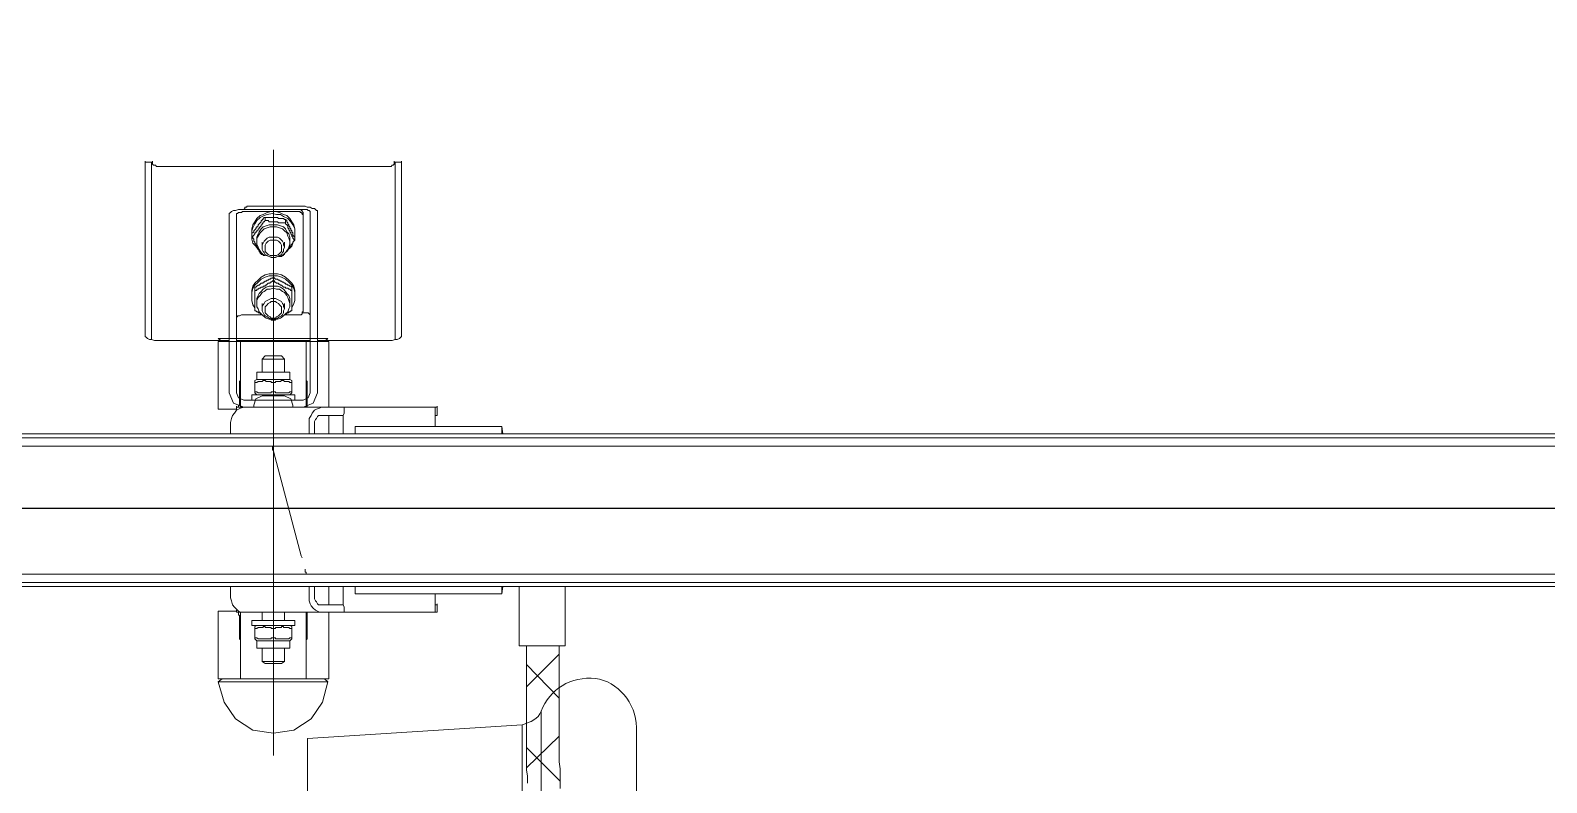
# Model space of a CAD drawing. Header units: millimetres. Extents: x 25083 to 52777, y 24772 to 45779.
# Drawn here: x 49109.8 to 49317, y 37020.1 to 37122.9 of the extents above; entities that cross this region are included whole.
import ezdxf

# ---------------------------------------------------------------- set-up
doc = ezdxf.new("R2010")
doc.units = ezdxf.units.MM
doc.layers.add('小车', color=7, linetype='Continuous')
doc.styles.get("Standard").update_dxf_attribs({"font": ''})
doc.styles.get('Standard').set_extended_font_data('SimSun')
doc.dimstyles.new('15', dxfattribs={"dimtxt": 15, "dimasz": 10, "dimexe": 2, "dimexo": 1, "dimgap": 1, "dimtad": 1, "dimdsep": 46, "dimtxsty": 'Standard', "dimcen": 2.5, "dimadec": 0, "dimazin": 0, "dimtfac": 1, "dimtmove": 2, "dimatfit": 3, "dimfxl": 1, "dimtolj": 1, "dimarcsym": 0})

# ---------------------------------------------------------------- blocks, each defined once
blk = doc.blocks.new('zw$D2F4')
at = {"color": 7, "lineweight": 5}
for points in [[(289.66, 871.58), (289.66, 1149.36)], [(257.72, 1145.64), (287.06, 1147.5)], [(287.06, 871.95), (287.06, 1147.5)], [(302.66, 1147.13), (302.66, 840.39)], [(257.72, 841.87), (257.72, 1145.64)]]:
    blk.add_lwpolyline(points, dxfattribs=at)
for points in [[(289.66, 1149.36), (290.77, 1152.33), (293.74, 1154.18), (297.09, 1153.81)], [(297.09, 1153.81), (300.06, 1153.44), (302.66, 1150.47), (302.66, 1147.13)], [(287.06, 1147.5), (288.17, 1147.87), (289.29, 1148.24), (289.66, 1149.36)]]:
    blk.add_open_spline(points, degree=3, dxfattribs=at)
blk = doc.blocks.new('*D473')
at = {"layer": 'DEFPOINTS', "color": 0}
for p in [(37237.63, 116743.92), (37258.49, 116743.92), (37258.49, 116721.13)]:
    blk.add_point(p, dxfattribs=at)
at = {"layer": '小车', "color": 0, "linetype": 'Continuous', "lineweight": -2}
for p, q in [((37237.63, 116742.92), (37237.63, 116719.13)), ((37258.49, 116742.92), (37258.49, 116719.13)), ((37227.63, 116721.13), (37217.63, 116721.13)), ((37237.63, 116721.13), (37258.49, 116721.13)), ((37268.49, 116721.13), (37278.49, 116721.13))]:
    blk.add_line(p, q, dxfattribs=at)
at = {"layer": '小车', "color": 0}
for points in [[(37227.63, 116722.8), (37227.63, 116719.46), (37237.63, 116721.13)], [(37268.49, 116722.8), (37268.49, 116719.46), (37258.49, 116721.13)]]:
    blk.add_solid(points, dxfattribs=at)
at = {"layer": '小车', "color": 0, "insert": (37288.04, 116721.13), "char_height": 15, "attachment_point": 5}
blk.add_mtext('\\A1;20.86', dxfattribs=at)
blk = doc.blocks.new('A$C1A4175F5')
at = {"layer": '小车', "color": 7, "lineweight": 0}
for points in [[(1269.95, 773.421), (1269.95, 232.516)], [(1270.51, 232.376), (1270.51, 773.561)], [(1290.248, 232.376), (1290.248, 773.561)], [(1290.808, 232.516), (1290.808, 773.421)], [(1271.63, 314.128), (1271.63, 691.809)], [(1289.128, 314.128), (1289.128, 691.809)], [(1271.63, 232.516), (1271.63, 314.128)], [(1289.128, 314.128), (1289.128, 227.897)], [(1252.312, 267.093), (1251.472, 267.093), (1250.492, 267.093), (1249.652, 267.093), (1248.672, 267.093), (1247.832, 267.093), (1246.852, 267.093), (1246.012, 267.093), (1245.032, 267.233), (1244.193, 267.233), (1243.353, 267.233), (1242.373, 267.233)], [(1261.831, 261.633), (1261.831, 267.932)], [(1261.831, 267.932), (1269.95, 267.932)], [(1261.831, 267.093), (1252.312, 267.093)], [(1252.312, 262.613), (1251.472, 262.613), (1250.492, 262.613), (1249.652, 262.613), (1248.672, 262.613), (1247.692, 262.613), (1246.852, 262.613), (1245.872, 262.613), (1244.892, 262.613), (1244.053, 262.753), (1243.073, 262.753)], [(1261.831, 262.613), (1252.312, 262.613)], [(1261.831, 261.633), (1269.95, 261.633)], [(1268.97, 259.253), (1269.95, 259.393)], [(1269.95, 259.253), (1268.97, 259.253)], [(1268.97, 239.235), (1268.97, 259.253)], [(1291.788, 259.253), (1290.808, 259.393)], [(1290.808, 259.253), (1291.788, 259.253)], [(1291.788, 239.235), (1291.788, 259.253)], [(1266.45, 250.434), (1266.45, 250.154)], [(1266.45, 250.434), (1266.59, 250.434)], [(1266.45, 250.434), (1267.43, 250.434)], [(1266.45, 250.154), (1266.59, 250.154), (1266.73, 250.154), (1267.01, 250.154), (1267.29, 250.154), (1267.57, 250.154), (1267.99, 250.154), (1268.41, 250.154), (1268.83, 250.154)], [(1266.45, 250.154), (1266.45, 237.696)], [(1267.43, 250.154), (1267.43, 250.434)], [(1267.43, 250.434), (1267.57, 250.434)], [(1267.43, 250.154), (1267.57, 250.154), (1267.85, 250.154), (1267.99, 250.154), (1268.27, 250.154), (1268.55, 250.154), (1268.83, 250.154)], [(1268.83, 250.154), (1268.97, 250.154)], [(1268.97, 250.154), (1268.83, 250.154)], [(1291.788, 250.154), (1291.928, 250.154)], [(1291.928, 250.154), (1291.788, 250.154)], [(1291.928, 250.154), (1292.348, 250.154), (1292.908, 250.154), (1293.328, 250.154), (1293.607, 250.154), (1294.027, 250.154), (1294.167, 250.154), (1294.307, 250.154), (1294.447, 250.154)], [(1291.928, 250.154), (1292.208, 250.154), (1292.488, 250.154), (1292.768, 250.154), (1292.908, 250.154), (1293.188, 250.154), (1293.328, 250.154)], [(1293.328, 250.154), (1293.328, 250.434)], [(1293.328, 250.434), (1293.468, 250.434)], [(1293.328, 250.434), (1294.447, 250.434)], [(1294.447, 250.434), (1294.587, 250.434)], [(1294.447, 250.434), (1294.447, 250.154)], [(1294.447, 250.434), (1294.587, 250.434)], [(1294.447, 250.434), (1294.447, 250.154)], [(1294.447, 237.696), (1294.447, 250.154)], [(1294.447, 250.154), (1294.447, 237.696)], [(1303.546, 243.575), (1303.546, 243.995), (1303.546, 244.275), (1303.686, 244.695), (1303.686, 244.975), (1303.826, 245.255), (1303.966, 245.395), (1304.106, 245.535), (1304.246, 245.535)], [(1303.686, 244.695), (1327.904, 244.695)], [(1304.246, 245.535), (1327.624, 245.535)], [(1327.344, 243.575), (1327.344, 243.715), (1327.344, 243.995), (1327.344, 244.135), (1327.484, 244.275), (1327.484, 244.415), (1327.624, 244.555)], [(1327.904, 245.535), (1327.624, 245.535)], [(1327.624, 244.555), (1327.904, 244.555)], [(1327.904, 244.555), (1327.904, 245.535)], [(1327.904, 245.535), (1328.044, 245.535)], [(1327.904, 244.555), (1328.044, 244.555)], [(1303.546, 234.056), (1303.546, 243.575)], [(1327.344, 212.498), (1327.344, 243.575)], [(1269.95, 239.235), (1268.97, 239.235)], [(1290.808, 239.235), (1291.788, 239.235)], [(1266.45, 237.696), (1266.59, 237.696), (1266.87, 237.696), (1267.15, 237.696), (1267.43, 237.556), (1267.99, 237.556), (1268.41, 237.556), (1268.83, 237.556)], [(1266.45, 237.696), (1266.45, 236.156)], [(1267.43, 236.156), (1267.43, 237.556)], [(1268.83, 237.556), (1269.95, 237.556)], [(1290.808, 237.556), (1291.928, 237.556)], [(1291.928, 237.556), (1292.348, 237.556), (1292.908, 237.556), (1293.328, 237.556), (1293.607, 237.696), (1294.027, 237.696), (1294.167, 237.696), (1294.307, 237.696), (1294.447, 237.696)], [(1293.328, 236.156), (1293.328, 237.556)], [(1294.447, 237.696), (1294.447, 236.156)], [(1294.447, 237.696), (1294.447, 236.156)], [(1256.931, 235.456), (1254.132, 234.756), (1251.892, 233.216), (1250.352, 230.836), (1249.932, 228.037), (1250.352, 225.237), (1251.892, 222.857), (1254.132, 221.317), (1256.931, 220.477)], [(1256.931, 220.477), (1256.931, 235.456)], [(1257.351, 235.036), (1256.931, 235.456)], [(1257.351, 235.596), (1266.45, 235.596)], [(1257.351, 234.056), (1257.351, 235.596)], [(1266.45, 236.156), (1266.45, 234.616)], [(1266.45, 234.616), (1266.45, 234.336), (1266.59, 234.056), (1266.73, 233.776), (1267.01, 233.496), (1267.29, 233.216), (1267.57, 233.076), (1267.99, 232.936), (1268.41, 232.936), (1268.83, 232.936)], [(1266.45, 234.616), (1266.45, 223.977)], [(1267.43, 234.616), (1267.43, 236.156)], [(1267.43, 235.596), (1269.95, 235.596)], [(1267.43, 234.616), (1267.43, 234.476), (1267.43, 234.196), (1267.57, 234.056), (1267.85, 233.916), (1267.99, 233.776), (1268.27, 233.636), (1268.55, 233.636), (1268.83, 233.636)], [(1290.808, 235.596), (1293.328, 235.596)], [(1291.928, 232.936), (1292.348, 232.936), (1292.908, 232.936), (1293.328, 233.216), (1293.607, 233.356), (1294.027, 233.636), (1294.167, 233.916), (1294.307, 234.336), (1294.447, 234.616)], [(1291.928, 233.636), (1292.208, 233.636), (1292.488, 233.636), (1292.768, 233.776), (1292.908, 233.916), (1293.188, 234.056), (1293.328, 234.196), (1293.328, 234.476), (1293.328, 234.616)], [(1293.328, 234.616), (1293.328, 236.156)], [(1294.447, 236.156), (1294.447, 234.616)], [(1294.447, 236.156), (1294.447, 234.616)], [(1294.447, 235.596), (1303.406, 235.596)], [(1303.406, 235.596), (1294.447, 235.596)], [(1294.447, 223.977), (1294.447, 234.616)], [(1294.447, 234.616), (1294.447, 223.977)], [(1303.406, 235.596), (1303.406, 234.056)], [(1303.406, 234.056), (1303.406, 235.596)], [(1303.406, 235.036), (1303.826, 235.456)], [(1303.826, 235.456), (1303.826, 220.477)], [(1257.351, 234.056), (1257.351, 232.516)], [(1257.351, 232.516), (1266.45, 232.516)], [(1257.351, 223.557), (1257.351, 232.516)], [(1265.19, 232.656), (1265.05, 232.656), (1264.91, 232.656), (1264.77, 232.656), (1264.63, 232.656), (1264.49, 232.656), (1264.211, 232.656), (1264.071, 232.656), (1263.931, 232.656), (1263.791, 232.656), (1263.651, 232.656), (1263.511, 232.656), (1263.231, 232.656), (1263.091, 232.656), (1262.951, 232.656), (1262.811, 232.656), (1262.671, 232.516), (1262.531, 232.516), (1262.391, 232.516), (1262.251, 232.516), (1262.111, 232.516), (1261.971, 232.516), (1261.831, 232.516), (1261.691, 232.516)], [(1265.19, 232.656), (1266.45, 232.656)], [(1269.95, 233.636), (1268.83, 233.636)], [(1269.95, 232.936), (1268.83, 232.936)], [(1269.95, 232.516), (1269.95, 110.169)], [(1270.51, 108.209), (1270.51, 232.376)], [(1272.33, 232.376), (1272.19, 232.376), (1272.05, 232.376), (1271.91, 232.376), (1271.91, 232.516), (1271.77, 232.516), (1271.63, 232.516)], [(1271.63, 232.516), (1271.63, 107.649)], [(1290.248, 108.209), (1290.248, 232.376)], [(1291.928, 233.636), (1290.808, 233.636)], [(1291.928, 232.936), (1290.808, 232.936)], [(1290.808, 110.169), (1290.808, 232.516)], [(1296.407, 234.056), (1295.007, 233.496), (1294.447, 232.096)], [(1294.447, 232.656), (1295.567, 232.656)], [(1294.447, 232.656), (1294.587, 232.656)], [(1294.447, 232.516), (1303.406, 232.516)], [(1294.447, 232.516), (1294.587, 232.516)], [(1296.407, 233.076), (1295.707, 232.796), (1295.427, 232.096)], [(1295.427, 232.096), (1295.427, 223.977)], [(1297.667, 232.656), (1297.527, 232.656), (1297.247, 232.656), (1297.107, 232.656), (1296.967, 232.656), (1296.827, 232.656), (1296.687, 232.656), (1296.547, 232.656), (1296.267, 232.656), (1296.127, 232.656), (1295.987, 232.656), (1295.847, 232.656), (1295.707, 232.656), (1295.567, 232.656)], [(1295.567, 232.656), (1295.847, 232.656), (1295.987, 232.656), (1296.127, 232.656), (1296.267, 232.656), (1296.407, 232.656), (1296.547, 232.656), (1296.687, 232.656), (1296.967, 232.656), (1297.107, 232.656), (1297.247, 232.656), (1297.387, 232.656), (1297.527, 232.656), (1297.667, 232.656), (1297.807, 232.656), (1297.947, 232.516), (1298.087, 232.516), (1298.227, 232.516), (1298.367, 232.516), (1298.507, 232.516), (1298.647, 232.516), (1298.787, 232.516)], [(1303.406, 232.516), (1295.567, 232.516)], [(1296.687, 234.056), (1296.407, 234.056)], [(1296.687, 233.076), (1296.407, 233.076)], [(1296.967, 234.056), (1296.687, 234.056)], [(1296.687, 233.076), (1296.967, 233.076)], [(1317.265, 234.056), (1296.967, 234.056)], [(1317.265, 233.076), (1296.967, 233.076)], [(1299.067, 232.516), (1298.927, 232.516), (1298.787, 232.516), (1298.647, 232.516), (1298.507, 232.516), (1298.367, 232.516), (1298.227, 232.516), (1298.087, 232.516), (1297.947, 232.656), (1297.807, 232.656), (1297.667, 232.656)], [(1298.787, 232.516), (1298.927, 232.516), (1299.067, 232.516)], [(1303.406, 232.516), (1303.406, 234.056)], [(1303.406, 233.076), (1303.406, 232.516)], [(1303.406, 232.516), (1303.406, 223.557)], [(1303.406, 223.557), (1303.406, 232.516)], [(1303.546, 222.997), (1303.546, 233.076)], [(1307.046, 233.076), (1307.186, 232.936), (1307.326, 232.796), (1307.326, 232.656), (1307.326, 232.516), (1307.326, 232.376), (1307.326, 232.236), (1307.326, 232.096)], [(1307.046, 231.536), (1307.046, 231.676), (1307.046, 231.816), (1307.186, 231.956), (1307.326, 231.956), (1307.466, 231.956), (1307.466, 232.096)], [(1307.326, 232.096), (1307.326, 231.956)], [(1307.466, 232.096), (1320.625, 232.096)], [(1320.205, 234.056), (1317.265, 234.056)], [(1317.265, 233.076), (1320.205, 233.076)], [(1321.185, 234.056), (1320.205, 234.056)], [(1321.185, 233.076), (1320.205, 233.076)], [(1320.625, 232.096), (1321.045, 232.096)], [(1320.625, 232.096), (1320.765, 232.096), (1320.765, 231.956), (1320.905, 231.956), (1321.045, 231.816), (1321.045, 231.676), (1321.185, 231.676), (1321.185, 231.536)], [(1321.045, 232.096), (1321.185, 231.956), (1321.325, 231.956), (1321.325, 231.816), (1321.465, 231.816), (1321.465, 231.676), (1321.465, 231.536)], [(1321.185, 234.056), (1321.325, 234.056), (1321.325, 233.916), (1321.465, 233.776), (1321.605, 233.636), (1321.605, 233.356), (1321.745, 233.076), (1321.745, 232.656), (1321.885, 232.376), (1321.885, 232.096)], [(1321.185, 233.076), (1321.325, 232.936), (1321.325, 232.796), (1321.465, 232.656), (1321.465, 232.516), (1321.465, 232.376), (1321.465, 232.236), (1321.465, 232.096)], [(1321.465, 232.096), (1321.465, 224.537)], [(1321.885, 232.096), (1321.885, 224.537)], [(1261.551, 230.276), (1261.551, 225.797)], [(1262.531, 230.276), (1261.551, 230.276)], [(1262.531, 230.276), (1262.811, 230.556)], [(1262.531, 230.276), (1262.531, 225.797)], [(1262.951, 228.037), (1262.951, 228.177), (1262.951, 228.317), (1262.811, 228.317), (1262.811, 228.457), (1262.811, 228.597), (1262.811, 228.737), (1262.811, 228.877), (1262.811, 229.016), (1262.811, 229.156), (1262.811, 229.296), (1262.811, 229.436), (1262.811, 229.576), (1262.811, 229.716), (1262.811, 229.856), (1262.811, 229.996), (1262.811, 230.136), (1262.951, 230.276), (1262.951, 230.416), (1262.951, 230.556)], [(1262.951, 230.556), (1262.811, 230.556)], [(1264.211, 230.556), (1262.951, 230.556)], [(1264.211, 230.556), (1264.211, 230.416), (1264.211, 230.276), (1264.35, 230.136), (1264.35, 229.996), (1264.35, 229.856), (1264.35, 229.716), (1264.35, 229.576), (1264.35, 229.436), (1264.49, 229.436), (1264.49, 229.296)], [(1264.49, 230.556), (1264.211, 230.556)], [(1264.63, 230.276), (1264.49, 230.556)], [(1264.63, 225.097), (1264.63, 230.976)], [(1264.63, 230.976), (1265.33, 230.976)], [(1265.33, 230.976), (1265.33, 225.097)], [(1274.149, 231.816), (1273.87, 231.956)], [(1274.149, 231.816), (1276.389, 231.256)], [(1276.389, 231.256), (1288.428, 228.037)], [(1294.727, 230.696), (1294.447, 230.696)], [(1295.987, 229.576), (1295.567, 230.416), (1294.727, 230.696)], [(1296.127, 230.976), (1295.427, 230.976)], [(1296.127, 225.097), (1296.127, 230.976)], [(1296.127, 230.276), (1296.407, 230.556)], [(1296.407, 230.556), (1296.547, 230.556)], [(1296.547, 230.556), (1296.547, 230.416), (1296.547, 230.276), (1296.407, 230.136), (1296.407, 229.996), (1296.407, 229.856), (1296.407, 229.716), (1296.407, 229.576), (1296.407, 229.436), (1296.407, 229.296), (1296.407, 229.156), (1296.407, 229.016), (1296.407, 228.877), (1296.407, 228.737), (1296.407, 228.597), (1296.407, 228.457), (1296.407, 228.317), (1296.547, 228.317), (1296.547, 228.177), (1296.547, 228.037)], [(1296.547, 230.556), (1297.807, 230.556)], [(1297.807, 230.556), (1298.087, 230.556)], [(1297.807, 228.037), (1297.807, 228.177), (1297.807, 228.317), (1297.947, 228.317), (1297.947, 228.457), (1297.947, 228.597), (1297.947, 228.737), (1297.947, 228.877), (1297.947, 229.016), (1298.087, 229.156), (1298.087, 229.296), (1298.087, 229.436), (1297.947, 229.576), (1297.947, 229.716), (1297.947, 229.856), (1297.947, 229.996), (1297.947, 230.136), (1297.807, 230.276), (1297.807, 230.416), (1297.807, 230.556)], [(1298.227, 230.276), (1298.087, 230.556)], [(1298.227, 230.276), (1299.207, 230.276)], [(1298.227, 230.276), (1298.227, 225.797)], [(1299.207, 230.276), (1299.207, 225.797)], [(1306.486, 228.177), (1306.486, 228.597), (1306.626, 229.016), (1306.906, 229.436), (1307.186, 229.716), (1307.466, 229.996), (1307.886, 230.136), (1308.166, 230.276), (1308.586, 230.276), (1309.006, 230.136), (1309.426, 229.996), (1309.706, 229.856), (1310.126, 229.576), (1310.266, 229.296), (1310.546, 228.877), (1310.546, 228.457), (1310.686, 228.037), (1310.546, 227.617), (1310.546, 227.197), (1310.266, 226.777), (1310.126, 226.497), (1309.706, 226.217), (1309.426, 225.937), (1309.006, 225.797), (1308.586, 225.797), (1308.166, 225.797), (1307.886, 225.937), (1307.466, 226.077), (1307.186, 226.357), (1306.906, 226.637), (1306.626, 227.057), (1306.486, 227.477), (1306.486, 227.897)], [(1307.046, 229.576), (1307.046, 231.536)], [(1307.186, 229.716), (1307.186, 229.856), (1307.326, 229.856), (1307.326, 229.996), (1307.326, 230.136), (1307.466, 230.136)], [(1307.466, 230.136), (1307.466, 230.276), (1307.606, 230.416), (1307.606, 230.556), (1307.746, 230.556)], [(1308.166, 230.556), (1307.746, 230.556)], [(1307.746, 230.556), (1307.886, 230.556), (1308.026, 230.556), (1308.166, 230.556), (1308.306, 230.556), (1308.446, 230.556), (1308.586, 230.556), (1308.726, 230.556), (1308.866, 230.556), (1309.006, 230.556), (1309.146, 230.556), (1309.286, 230.556), (1309.426, 230.556), (1309.566, 230.556), (1309.706, 230.556), (1309.846, 230.556), (1309.986, 230.556), (1310.126, 230.556), (1310.266, 230.556), (1310.406, 230.556)], [(1308.026, 230.556), (1308.586, 230.836), (1309.006, 230.976), (1309.566, 230.976), (1310.126, 230.976), (1310.686, 230.836), (1311.106, 230.556), (1311.526, 230.136), (1311.946, 229.716), (1312.226, 229.156), (1312.366, 228.597), (1312.366, 228.037), (1312.366, 227.477), (1312.226, 226.917), (1311.946, 226.357), (1311.526, 225.937), (1311.106, 225.517), (1310.686, 225.237), (1310.126, 225.097), (1309.566, 225.097), (1309.006, 225.097), (1308.446, 225.237), (1308.026, 225.517)], [(1310.826, 230.556), (1310.686, 230.556), (1310.546, 230.556), (1310.406, 230.556), (1310.266, 230.556), (1310.126, 230.556), (1309.986, 230.556), (1309.846, 230.556), (1309.706, 230.556), (1309.566, 230.556), (1309.426, 230.556), (1309.286, 230.556), (1309.146, 230.556), (1309.006, 230.556), (1308.866, 230.556), (1308.726, 230.556), (1308.586, 230.556), (1308.446, 230.556), (1308.306, 230.556), (1308.166, 230.556)], [(1308.866, 230.276), (1308.586, 230.276)], [(1308.866, 230.276), (1309.286, 230.276), (1309.706, 230.136), (1309.986, 229.856), (1310.266, 229.716), (1310.546, 229.436), (1310.826, 229.016), (1310.966, 228.597), (1310.966, 228.177), (1310.966, 227.897), (1310.966, 227.477), (1310.826, 227.057), (1310.546, 226.637), (1310.266, 226.357), (1309.986, 226.077), (1309.706, 225.937), (1309.286, 225.797), (1308.866, 225.797)], [(1309.566, 230.976), (1309.846, 230.976)], [(1309.846, 230.976), (1310.406, 230.976), (1310.966, 230.836), (1311.386, 230.556), (1311.806, 230.136), (1312.226, 229.716), (1312.506, 229.156), (1312.646, 228.597), (1312.646, 228.037), (1312.646, 227.477), (1312.506, 226.917), (1312.226, 226.357), (1311.806, 225.937), (1311.386, 225.517), (1310.966, 225.237), (1310.406, 225.097), (1309.846, 225.097)], [(1310.826, 230.556), (1310.406, 230.556)], [(1310.406, 230.556), (1310.406, 230.416), (1310.546, 230.276), (1310.546, 230.136), (1310.686, 229.996), (1310.686, 229.856), (1310.686, 229.716), (1310.826, 229.716), (1310.826, 229.576), (1310.826, 229.436), (1310.966, 229.296), (1311.106, 229.156), (1311.106, 229.016), (1311.246, 228.877), (1311.246, 228.737), (1311.386, 228.737), (1311.386, 228.597), (1311.386, 228.457), (1311.526, 228.317), (1311.526, 228.177), (1311.666, 228.177), (1311.806, 228.037)], [(1312.226, 228.037), (1312.086, 228.177), (1311.946, 228.317), (1311.946, 228.457), (1311.946, 228.597), (1311.806, 228.737), (1311.806, 228.877), (1311.666, 229.016), (1311.666, 229.156), (1311.526, 229.296), (1311.526, 229.436), (1311.386, 229.576), (1311.386, 229.716), (1311.246, 229.716), (1311.246, 229.856), (1311.106, 229.996), (1311.106, 230.136), (1310.966, 230.276), (1310.966, 230.416), (1310.826, 230.556)], [(1314.885, 228.177), (1315.025, 228.597), (1315.165, 229.016), (1315.305, 229.436), (1315.585, 229.716), (1316.005, 229.996), (1316.285, 230.136), (1316.705, 230.276), (1317.125, 230.276), (1317.545, 230.136), (1317.825, 229.996), (1318.245, 229.856), (1318.525, 229.576), (1318.805, 229.296), (1318.945, 228.877), (1319.085, 228.457), (1319.085, 228.037), (1319.085, 227.617), (1318.945, 227.197), (1318.805, 226.777), (1318.525, 226.497), (1318.245, 226.217), (1317.825, 225.937), (1317.545, 225.797), (1317.125, 225.797), (1316.705, 225.797), (1316.285, 225.937), (1316.005, 226.077), (1315.585, 226.357), (1315.305, 226.637), (1315.165, 227.057), (1315.025, 227.477), (1314.885, 227.897)], [(1315.025, 229.156), (1315.165, 229.296), (1315.165, 229.436), (1315.305, 229.436), (1315.305, 229.576), (1315.445, 229.576), (1315.585, 229.716), (1315.725, 229.856), (1315.865, 229.996), (1316.005, 229.996), (1316.145, 230.136), (1316.285, 230.276), (1316.425, 230.276), (1316.425, 230.416), (1316.565, 230.416), (1316.705, 230.556), (1316.845, 230.696), (1316.985, 230.696), (1317.125, 230.836), (1317.265, 230.976)], [(1315.865, 229.856), (1316.145, 230.276), (1316.425, 230.556), (1316.845, 230.696), (1317.125, 230.836)], [(1317.265, 230.976), (1317.825, 230.976), (1318.245, 230.976), (1318.805, 230.976), (1319.365, 230.696), (1319.785, 230.416), (1320.205, 229.996), (1320.485, 229.436), (1320.765, 229.016), (1320.765, 228.457), (1320.905, 227.897), (1320.765, 227.197), (1320.625, 226.777), (1320.345, 226.217), (1319.925, 225.797), (1319.505, 225.517), (1318.945, 225.237), (1318.525, 225.097), (1317.965, 225.097), (1317.405, 225.097), (1316.845, 225.237), (1316.425, 225.657), (1316.005, 225.937)], [(1317.405, 230.276), (1316.985, 230.276)], [(1317.685, 230.976), (1317.265, 230.976)], [(1317.265, 230.976), (1317.265, 230.836), (1317.405, 230.836), (1317.545, 230.696), (1317.685, 230.696), (1317.825, 230.556), (1317.965, 230.556), (1318.105, 230.416), (1318.245, 230.416), (1318.385, 230.276), (1318.525, 230.276), (1318.665, 230.136)], [(1317.405, 230.276), (1317.685, 230.276), (1318.105, 230.136), (1318.385, 229.856), (1318.805, 229.716), (1319.085, 229.436), (1319.225, 229.016), (1319.365, 228.597), (1319.365, 228.177), (1319.365, 227.897), (1319.365, 227.477), (1319.225, 227.057), (1319.085, 226.637), (1318.805, 226.357), (1318.385, 226.077), (1318.105, 225.937), (1317.685, 225.797), (1317.405, 225.797)], [(1320.065, 229.716), (1319.925, 229.856), (1319.785, 229.856), (1319.645, 229.996), (1319.505, 229.996), (1319.365, 230.136), (1319.225, 230.136), (1319.085, 230.276), (1318.945, 230.276), (1318.805, 230.416), (1318.665, 230.416), (1318.525, 230.556), (1318.385, 230.556), (1318.245, 230.696), (1318.105, 230.696), (1317.965, 230.696), (1317.825, 230.836), (1317.685, 230.976)], [(1318.245, 230.976), (1318.105, 230.976)], [(1318.245, 230.976), (1318.805, 230.976), (1319.365, 230.836), (1319.785, 230.556), (1320.205, 230.276), (1320.625, 229.856), (1320.765, 229.436), (1321.045, 228.877), (1321.185, 228.317), (1321.185, 227.757), (1321.045, 227.197), (1320.765, 226.637), (1320.625, 226.217), (1320.205, 225.797), (1319.785, 225.517), (1319.365, 225.237), (1318.805, 225.097), (1318.245, 225.097)], [(1318.665, 230.136), (1318.805, 230.136), (1318.945, 229.996), (1319.085, 229.996), (1319.225, 229.996), (1319.365, 229.856), (1319.505, 229.716), (1319.645, 229.716)], [(1321.185, 223.977), (1321.185, 231.536)], [(1321.465, 231.536), (1321.465, 223.977)], [(1259.451, 229.156), (1259.731, 229.576)], [(1259.451, 226.917), (1259.451, 229.156)], [(1259.731, 229.576), (1259.731, 226.497)], [(1261.551, 229.576), (1259.731, 229.576)], [(1262.951, 225.517), (1262.951, 225.657), (1262.951, 225.797), (1262.811, 225.937), (1262.811, 226.077), (1262.811, 226.217), (1262.811, 226.357), (1262.811, 226.497), (1262.811, 226.637), (1262.811, 226.777), (1262.811, 226.917), (1262.811, 227.057), (1262.811, 227.197), (1262.811, 227.337), (1262.811, 227.477), (1262.811, 227.617), (1262.811, 227.757), (1262.951, 227.757), (1262.951, 227.897), (1262.951, 228.037)], [(1264.211, 228.037), (1262.951, 228.037)], [(1264.49, 229.296), (1264.49, 229.156), (1264.35, 229.156), (1264.35, 229.016), (1264.35, 228.877), (1264.35, 228.737), (1264.35, 228.597), (1264.35, 228.457), (1264.35, 228.317), (1264.211, 228.317), (1264.211, 228.177), (1264.211, 228.037)], [(1264.211, 228.037), (1264.211, 227.897), (1264.211, 227.757), (1264.35, 227.757), (1264.35, 227.617), (1264.35, 227.477), (1264.35, 227.337), (1264.35, 227.197), (1264.35, 227.057), (1264.35, 226.917), (1264.49, 226.917), (1264.49, 226.777), (1264.49, 226.637), (1264.35, 226.637), (1264.35, 226.497), (1264.35, 226.357), (1264.35, 226.217), (1264.35, 226.077), (1264.35, 225.937), (1264.211, 225.797), (1264.211, 225.657), (1264.211, 225.517)], [(1266.45, 229.576), (1265.33, 229.576)], [(1288.848, 227.897), (1288.708, 227.897), (1288.568, 227.897), (1288.568, 228.037), (1288.428, 228.037)], [(1295.987, 229.576), (1295.987, 226.497)], [(1296.547, 228.037), (1296.547, 227.897), (1296.547, 227.757), (1296.407, 227.757), (1296.407, 227.617), (1296.407, 227.477), (1296.407, 227.337), (1296.407, 227.197), (1296.407, 227.057), (1296.407, 226.917), (1296.407, 226.777), (1296.407, 226.637), (1296.407, 226.497), (1296.407, 226.357), (1296.407, 226.217), (1296.407, 226.077), (1296.407, 225.937), (1296.547, 225.797)], [(1296.547, 228.037), (1297.807, 228.037)], [(1297.807, 225.517), (1297.807, 225.657), (1297.807, 225.797), (1297.947, 225.937), (1297.947, 226.077), (1297.947, 226.217), (1297.947, 226.357), (1297.947, 226.497), (1298.087, 226.637), (1298.087, 226.777), (1298.087, 226.917), (1297.947, 227.057), (1297.947, 227.197), (1297.947, 227.337), (1297.947, 227.477), (1297.947, 227.617), (1297.947, 227.757), (1297.807, 227.757), (1297.807, 227.897), (1297.807, 228.037)], [(1299.207, 229.576), (1301.027, 229.576)], [(1301.447, 229.156), (1301.027, 229.576)], [(1301.027, 229.576), (1301.027, 226.497)], [(1301.447, 226.917), (1301.447, 229.156)], [(1306.346, 228.037), (1306.346, 228.177), (1306.346, 228.317), (1306.486, 228.317), (1306.486, 228.457)], [(1306.486, 227.617), (1306.486, 227.757), (1306.346, 227.757), (1306.346, 227.897), (1306.346, 228.037)], [(1308.586, 229.576), (1307.886, 229.576)], [(1311.806, 228.037), (1311.666, 227.897), (1311.526, 227.757), (1311.526, 227.617), (1311.386, 227.617), (1311.386, 227.477), (1311.386, 227.337), (1311.246, 227.197), (1311.106, 227.057), (1311.106, 226.917), (1310.966, 226.917), (1310.966, 226.777), (1310.966, 226.637), (1310.826, 226.637), (1310.826, 226.497), (1310.826, 226.357), (1310.686, 226.217), (1310.686, 226.077), (1310.546, 225.937), (1310.546, 225.797), (1310.406, 225.797), (1310.406, 225.657), (1310.406, 225.517)], [(1310.826, 225.517), (1310.826, 225.657), (1310.966, 225.797), (1311.106, 225.937), (1311.106, 226.077), (1311.246, 226.217), (1311.386, 226.357), (1311.386, 226.497), (1311.386, 226.637), (1311.526, 226.637), (1311.526, 226.777), (1311.666, 226.917), (1311.666, 227.057), (1311.806, 227.197), (1311.806, 227.337), (1311.946, 227.477), (1311.946, 227.617), (1312.086, 227.757), (1312.086, 227.897), (1312.226, 228.037)], [(1312.226, 228.037), (1311.806, 228.037)], [(1315.025, 228.737), (1315.025, 228.877), (1315.025, 229.016), (1315.025, 229.156)], [(1315.025, 228.737), (1315.165, 228.737)], [(1316.985, 229.576), (1316.285, 229.576)], [(1320.065, 229.716), (1319.645, 229.716)], [(1319.645, 229.716), (1319.645, 229.576), (1319.645, 229.436), (1319.645, 229.296), (1319.645, 229.156), (1319.645, 229.016), (1319.645, 228.877), (1319.645, 228.737), (1319.785, 228.597), (1319.785, 228.457), (1319.785, 228.317), (1319.785, 228.177), (1319.785, 228.037), (1319.785, 227.897), (1319.785, 227.757), (1319.785, 227.617), (1319.785, 227.477), (1319.925, 227.337), (1319.925, 227.197), (1319.925, 227.057), (1319.925, 226.917)], [(1320.345, 226.917), (1320.345, 227.057), (1320.345, 227.197), (1320.345, 227.337), (1320.345, 227.477), (1320.345, 227.617), (1320.345, 227.757), (1320.345, 227.897), (1320.345, 228.037), (1320.345, 228.177), (1320.345, 228.317), (1320.345, 228.457), (1320.345, 228.597), (1320.205, 228.737), (1320.205, 228.877), (1320.205, 229.016), (1320.205, 229.156), (1320.205, 229.296), (1320.205, 229.436), (1320.065, 229.576), (1320.065, 229.716)], [(1259.451, 226.917), (1259.731, 226.497)], [(1261.551, 226.497), (1259.731, 226.497)], [(1266.45, 226.497), (1265.33, 226.497)], [(1289.128, 227.897), (1288.988, 227.897), (1288.848, 227.897)], [(1289.128, 227.897), (1289.128, 107.649)], [(1294.727, 225.377), (1295.567, 225.657), (1295.987, 226.497)], [(1299.207, 226.497), (1301.027, 226.497)], [(1301.447, 226.917), (1301.027, 226.497)], [(1307.046, 223.977), (1307.046, 226.497)], [(1307.606, 225.517), (1307.606, 225.657), (1307.466, 225.797), (1307.466, 225.937), (1307.326, 225.937), (1307.326, 226.077), (1307.326, 226.217), (1307.186, 226.217), (1307.186, 226.357)], [(1308.586, 226.497), (1307.886, 226.497)], [(1315.305, 226.357), (1315.305, 226.497), (1315.305, 226.637), (1315.165, 226.637), (1315.165, 226.777), (1315.165, 226.917)], [(1317.825, 225.097), (1317.685, 225.237), (1317.545, 225.237), (1317.405, 225.377), (1317.265, 225.377), (1317.125, 225.377), (1316.985, 225.517), (1316.845, 225.517), (1316.705, 225.657), (1316.565, 225.657), (1316.425, 225.797), (1316.285, 225.797), (1316.145, 225.937), (1316.005, 225.937), (1315.865, 226.077), (1315.725, 226.077), (1315.585, 226.217), (1315.445, 226.217), (1315.445, 226.357), (1315.305, 226.357)], [(1316.985, 226.497), (1316.285, 226.497)], [(1319.925, 226.917), (1319.785, 226.777), (1319.785, 226.637), (1319.645, 226.637), (1319.505, 226.497), (1319.365, 226.497), (1319.365, 226.357), (1319.225, 226.357), (1319.085, 226.217), (1318.945, 226.077), (1318.805, 226.077), (1318.805, 225.937), (1318.665, 225.937), (1318.525, 225.797), (1318.385, 225.797), (1318.385, 225.657), (1318.245, 225.657), (1318.245, 225.517), (1318.105, 225.517), (1317.965, 225.377), (1317.825, 225.237), (1317.825, 225.097)], [(1318.245, 225.097), (1318.245, 225.237), (1318.385, 225.377), (1318.525, 225.377), (1318.665, 225.517), (1318.805, 225.657), (1318.945, 225.657), (1318.945, 225.797), (1319.085, 225.797), (1319.225, 225.937), (1319.365, 225.937), (1319.505, 226.077), (1319.645, 226.217), (1319.785, 226.357), (1319.925, 226.357), (1319.925, 226.497), (1320.065, 226.497), (1320.065, 226.637), (1320.205, 226.637), (1320.345, 226.777), (1320.345, 226.917)], [(1320.345, 226.917), (1319.925, 226.917)], [(1262.531, 225.797), (1261.551, 225.797)], [(1262.531, 225.797), (1262.811, 225.517)], [(1262.811, 225.517), (1262.951, 225.517)], [(1264.211, 225.517), (1262.951, 225.517)], [(1264.211, 225.517), (1264.49, 225.517)], [(1264.63, 225.797), (1264.49, 225.517)], [(1264.63, 225.097), (1265.33, 225.097)], [(1266.45, 223.977), (1266.45, 223.557), (1266.59, 223.277), (1266.87, 222.997), (1267.15, 222.717), (1267.43, 222.437), (1267.99, 222.297), (1268.41, 222.157), (1268.83, 222.157)], [(1266.45, 223.977), (1266.45, 223.277)], [(1291.928, 222.157), (1292.348, 222.157), (1292.908, 222.297), (1293.328, 222.437), (1293.607, 222.717), (1294.027, 222.997), (1294.167, 223.277), (1294.307, 223.557), (1294.447, 223.977)], [(1294.447, 223.977), (1294.307, 223.557), (1294.167, 223.277), (1294.027, 222.997), (1293.607, 222.717), (1293.328, 222.437), (1292.908, 222.297), (1292.348, 222.157), (1291.928, 222.157)], [(1294.727, 225.377), (1294.447, 225.377)], [(1294.447, 223.977), (1294.447, 223.277)], [(1294.447, 223.977), (1295.007, 222.577), (1296.407, 222.017)], [(1294.447, 223.977), (1294.447, 223.277)], [(1296.127, 225.097), (1295.427, 225.097)], [(1295.427, 223.977), (1295.707, 223.277), (1296.407, 222.997)], [(1296.127, 225.797), (1296.407, 225.517)], [(1296.547, 225.517), (1296.407, 225.517)], [(1296.547, 225.797), (1296.547, 225.657), (1296.547, 225.517)], [(1296.547, 225.517), (1297.807, 225.517)], [(1298.087, 225.517), (1297.807, 225.517)], [(1298.227, 225.797), (1298.087, 225.517)], [(1298.227, 225.797), (1299.207, 225.797)], [(1307.046, 223.977), (1307.046, 223.837), (1307.046, 223.697), (1306.906, 223.417), (1306.906, 223.277), (1306.906, 223.137), (1306.766, 223.137), (1306.766, 222.997), (1306.626, 222.997)], [(1310.406, 225.517), (1310.266, 225.517), (1310.126, 225.517), (1309.986, 225.517), (1309.846, 225.517), (1309.706, 225.517), (1309.566, 225.517), (1309.426, 225.517), (1309.286, 225.517), (1309.146, 225.517), (1309.006, 225.517), (1308.866, 225.517), (1308.726, 225.517), (1308.586, 225.517), (1308.446, 225.517), (1308.306, 225.517), (1308.166, 225.517), (1308.026, 225.517), (1307.886, 225.517), (1307.746, 225.517), (1307.606, 225.517)], [(1308.866, 225.797), (1308.586, 225.797)], [(1309.566, 225.097), (1309.846, 225.097)], [(1310.826, 225.517), (1310.406, 225.517)], [(1317.405, 225.797), (1316.985, 225.797)], [(1318.245, 225.097), (1317.825, 225.097)], [(1318.245, 225.097), (1318.105, 225.097)], [(1321.465, 223.977), (1321.465, 223.697), (1321.465, 223.277), (1321.325, 222.857), (1321.325, 222.577), (1321.185, 222.297), (1321.045, 222.157), (1320.905, 222.017), (1320.765, 222.017)], [(1321.185, 223.977), (1321.185, 223.837), (1321.045, 223.697), (1321.045, 223.557), (1321.045, 223.417), (1321.045, 223.277), (1320.905, 223.137), (1320.905, 222.997), (1320.765, 222.997)], [(1321.885, 224.537), (1321.885, 224.397), (1321.745, 224.397), (1321.745, 224.257), (1321.745, 224.117), (1321.605, 224.117), (1321.465, 223.977)], [(1321.465, 224.537), (1321.465, 224.397)], [(1266.45, 223.557), (1257.351, 223.557)], [(1257.351, 223.557), (1257.351, 222.017)], [(1257.351, 220.477), (1257.351, 222.017)], [(1261.691, 223.557), (1261.831, 223.557), (1261.971, 223.557), (1262.111, 223.557), (1262.251, 223.557), (1262.391, 223.557), (1262.531, 223.557), (1262.671, 223.557), (1262.811, 223.417), (1262.951, 223.417), (1263.091, 223.417), (1263.231, 223.417), (1263.511, 223.417), (1263.651, 223.417), (1263.791, 223.417), (1263.931, 223.417), (1264.071, 223.417), (1264.211, 223.417), (1264.49, 223.417), (1264.63, 223.417), (1264.77, 223.417), (1264.91, 223.417), (1265.05, 223.417), (1265.19, 223.417)], [(1265.47, 223.417), (1265.19, 223.417)], [(1265.47, 223.417), (1265.61, 223.417), (1265.75, 223.417), (1265.89, 223.417), (1266.03, 223.417), (1266.03, 223.277), (1266.17, 223.277), (1266.31, 223.277), (1266.45, 223.277)], [(1266.45, 223.137), (1266.45, 223.277)], [(1266.45, 223.137), (1266.45, 222.997)], [(1266.45, 222.997), (1266.59, 222.997)], [(1266.45, 222.997), (1266.73, 222.997)], [(1266.45, 222.997), (1266.73, 222.997)], [(1266.59, 222.997), (1266.59, 221.737)], [(1266.59, 222.017), (1266.59, 222.997)], [(1266.59, 222.017), (1266.59, 220.477)], [(1266.59, 221.597), (1266.59, 221.737)], [(1269.95, 222.157), (1268.83, 222.157)], [(1291.928, 222.157), (1290.808, 222.157)], [(1290.808, 222.157), (1291.928, 222.157)], [(1294.447, 222.997), (1294.027, 222.997)], [(1294.027, 222.997), (1294.447, 222.997)], [(1294.447, 222.997), (1294.027, 222.997)], [(1294.447, 222.997), (1294.027, 222.997)], [(1294.167, 222.997), (1294.167, 222.017)], [(1294.167, 222.997), (1294.167, 221.737)], [(1294.167, 222.017), (1294.167, 222.997)], [(1294.167, 220.477), (1294.167, 222.017)], [(1294.167, 222.017), (1294.167, 220.477)], [(1294.167, 221.737), (1294.167, 221.597)], [(1303.406, 223.557), (1294.447, 223.557)], [(1294.447, 223.557), (1294.587, 223.557)], [(1294.447, 223.277), (1294.587, 223.277), (1294.727, 223.277), (1294.727, 223.417), (1294.867, 223.417), (1295.007, 223.417), (1295.147, 223.417), (1295.287, 223.417)], [(1294.447, 223.137), (1294.447, 223.277)], [(1294.447, 223.137), (1294.447, 223.277)], [(1294.587, 223.277), (1294.447, 223.277)], [(1294.447, 223.137), (1294.447, 222.997)], [(1294.447, 223.137), (1294.447, 222.997)], [(1294.447, 222.997), (1294.587, 222.997)], [(1294.447, 222.997), (1294.587, 222.997)], [(1295.567, 223.417), (1295.287, 223.417)], [(1295.567, 223.417), (1295.707, 223.417), (1295.847, 223.417), (1295.987, 223.417), (1296.127, 223.417), (1296.267, 223.417), (1296.547, 223.417), (1296.687, 223.417), (1296.827, 223.417), (1296.967, 223.417), (1297.107, 223.417), (1297.247, 223.417), (1297.527, 223.417), (1297.667, 223.417), (1297.807, 223.417), (1297.947, 223.417), (1298.087, 223.557), (1298.227, 223.557), (1298.367, 223.557), (1298.507, 223.557), (1298.647, 223.557), (1298.787, 223.557), (1298.927, 223.557), (1299.067, 223.557)], [(1299.067, 223.557), (1298.927, 223.557), (1298.787, 223.557), (1298.647, 223.557), (1298.507, 223.557), (1298.367, 223.557), (1298.227, 223.557), (1298.087, 223.557), (1297.947, 223.417), (1297.807, 223.417), (1297.667, 223.417), (1297.527, 223.417), (1297.387, 223.417), (1297.247, 223.417), (1297.107, 223.417), (1296.967, 223.417), (1296.687, 223.417), (1296.547, 223.417), (1296.407, 223.417), (1296.267, 223.417), (1296.127, 223.417), (1295.987, 223.417), (1295.847, 223.417), (1295.567, 223.417)], [(1295.567, 223.557), (1303.406, 223.557)], [(1296.687, 222.997), (1296.407, 222.997)], [(1296.687, 222.017), (1296.407, 222.017)], [(1296.967, 222.997), (1296.687, 222.997)], [(1296.687, 222.017), (1296.967, 222.017)], [(1317.265, 222.997), (1296.967, 222.997)], [(1317.265, 222.017), (1296.967, 222.017)], [(1303.406, 222.017), (1303.406, 223.557)], [(1303.406, 223.557), (1303.406, 222.997)], [(1303.406, 222.017), (1303.406, 220.477)], [(1303.406, 220.477), (1303.406, 222.017)], [(1303.546, 212.498), (1303.546, 222.017)], [(1320.205, 222.997), (1317.265, 222.997)], [(1317.265, 222.017), (1320.205, 222.017)], [(1320.765, 222.997), (1320.205, 222.997)], [(1320.765, 222.017), (1320.205, 222.017)], [(1257.351, 221.037), (1256.931, 220.477)], [(1257.351, 220.477), (1266.59, 220.477)], [(1294.167, 220.477), (1303.406, 220.477)], [(1303.406, 220.477), (1294.167, 220.477)], [(1303.406, 221.037), (1303.826, 220.477)], [(1304.246, 210.538), (1304.106, 210.538), (1303.966, 210.678), (1303.826, 210.818), (1303.686, 211.098), (1303.686, 211.378), (1303.546, 211.798), (1303.546, 212.078), (1303.546, 212.498)], [(1303.686, 211.378), (1327.904, 211.378)], [(1327.624, 211.518), (1327.484, 211.658), (1327.484, 211.798), (1327.484, 211.938), (1327.344, 212.078), (1327.344, 212.218), (1327.344, 212.358), (1327.344, 212.498)], [(1327.904, 211.518), (1327.624, 211.518)], [(1327.904, 210.538), (1327.904, 211.518)], [(1327.904, 211.518), (1328.044, 211.518)], [(1327.624, 210.538), (1304.246, 210.538)], [(1327.624, 210.538), (1327.904, 210.538)], [(1327.904, 210.538), (1328.044, 210.538)]]:
    blk.add_lwpolyline(points, dxfattribs=at)
at = {"layer": '小车', "color": 3, "lineweight": 0}
for points in [[(1247.972, 262.613), (1243.353, 267.233)], [(1245.172, 262.613), (1249.512, 267.093)], [(1259.311, 262.613), (1254.691, 267.093)], [(1256.231, 262.613), (1260.711, 267.093)], [(1327.344, 228.037), (1327.484, 228.037)], [(1327.344, 228.037), (1327.484, 228.037)]]:
    blk.add_lwpolyline(points, dxfattribs=at)
at = {"layer": '小车', "color": 1, "lineweight": 0}
for points in [[(1246.852, 228.037), (1257.351, 228.037)], [(1257.351, 228.037), (1284.928, 228.037)], [(1284.928, 228.037), (1329.584, 228.037)]]:
    blk.add_lwpolyline(points, dxfattribs=at)
at = {"layer": '小车', "color": 7, "lineweight": 0}
for points in [[(1307.886, 229.576), (1308.166, 229.436), (1308.446, 229.436), (1308.586, 229.296), (1308.866, 229.156), (1309.006, 228.877), (1309.146, 228.597), (1309.286, 228.317), (1309.286, 228.037), (1309.286, 227.757), (1309.146, 227.477), (1309.006, 227.197), (1308.866, 226.917), (1308.586, 226.777), (1308.446, 226.637), (1308.166, 226.497), (1307.886, 226.497), (1307.606, 226.497), (1307.326, 226.637), (1307.046, 226.777), (1306.906, 226.917), (1306.766, 227.197), (1306.626, 227.477), (1306.486, 227.757), (1306.486, 228.037), (1306.486, 228.317), (1306.626, 228.597), (1306.766, 228.877), (1306.906, 229.156), (1307.046, 229.296), (1307.326, 229.436), (1307.606, 229.436), (1307.886, 229.576)], [(1307.746, 229.156), (1308.026, 229.156), (1308.166, 229.156), (1308.306, 229.016), (1308.446, 228.877), (1308.586, 228.737), (1308.726, 228.457), (1308.866, 228.317), (1308.866, 228.037), (1308.866, 227.757), (1308.726, 227.617), (1308.586, 227.337), (1308.446, 227.197), (1308.306, 227.057), (1308.166, 226.917), (1308.026, 226.917), (1307.746, 226.917), (1307.606, 226.917), (1307.326, 226.917), (1307.186, 227.057), (1307.046, 227.197), (1306.906, 227.337), (1306.766, 227.617), (1306.626, 227.757), (1306.626, 228.037), (1306.626, 228.317), (1306.766, 228.457), (1306.906, 228.737), (1307.046, 228.877), (1307.186, 229.016), (1307.326, 229.156), (1307.606, 229.156), (1307.746, 229.156)], [(1316.285, 229.576), (1316.565, 229.436), (1316.845, 229.436), (1317.125, 229.296), (1317.265, 229.156), (1317.545, 228.877), (1317.685, 228.597), (1317.685, 228.317), (1317.685, 228.037), (1317.685, 227.757), (1317.685, 227.477), (1317.545, 227.197), (1317.265, 226.917), (1317.125, 226.777), (1316.845, 226.637), (1316.565, 226.497), (1316.285, 226.497), (1316.005, 226.497), (1315.725, 226.637), (1315.585, 226.777), (1315.305, 226.917), (1315.165, 227.197), (1315.025, 227.477), (1314.885, 227.757), (1314.885, 228.037), (1314.885, 228.317), (1315.025, 228.597), (1315.165, 228.877), (1315.305, 229.156), (1315.585, 229.296), (1315.725, 229.436), (1316.005, 229.436), (1316.285, 229.576)], [(1316.145, 226.917), (1316.005, 226.917), (1315.725, 226.917), (1315.585, 227.057), (1315.445, 227.197), (1315.305, 227.337), (1315.165, 227.617), (1315.165, 227.757), (1315.165, 228.037), (1315.165, 228.317), (1315.165, 228.457), (1315.305, 228.737), (1315.445, 228.877), (1315.585, 229.016), (1315.725, 229.156), (1316.005, 229.156), (1316.145, 229.156), (1316.425, 229.156), (1316.565, 229.156), (1316.845, 229.016), (1316.985, 228.877), (1317.125, 228.737), (1317.265, 228.457), (1317.265, 228.317), (1317.265, 228.037), (1317.265, 227.757), (1317.265, 227.617), (1317.125, 227.337), (1316.985, 227.197), (1316.845, 227.057), (1316.565, 226.917), (1316.425, 226.917), (1316.145, 226.917)]]:
    blk.add_lwpolyline(points, close=True, dxfattribs=at)
at = {"layer": '小车'}
dim = blk.add_linear_dim(base=(1290.808, 531.877), p1=(1269.95, 554.67), p2=(1290.808, 554.67), dimstyle='15', override={"dimfxl": 0.18}, dxfattribs=at)
dim.commit()
dim.dimension.update_dxf_attribs({"geometry": '*D473', "text_midpoint": (1320.36, 531.877), "dimtype": 128, "insert": (-35967.681, -116189.253)})

msp = doc.modelspace()

# ---------------------------------------------------------------- linework, layer by layer
msp.add_lwpolyline([(48867.913, 35857.595), (48867.913, 37057.595), (49967.913, 37057.595), (49967.913, 35857.595)], close=True)

# ---------------------------------------------------------------- block references
msp.add_blockref('zw$D2F4', (48889.923, 35880.503))
at = {"layer": '小车', "ltscale": 10, "xscale": -1, "rotation": 270}
msp.add_blockref('A$C1A4175F5', (48914.945, 35776.933), dxfattribs=at)

doc.saveas('drawing.dxf')
